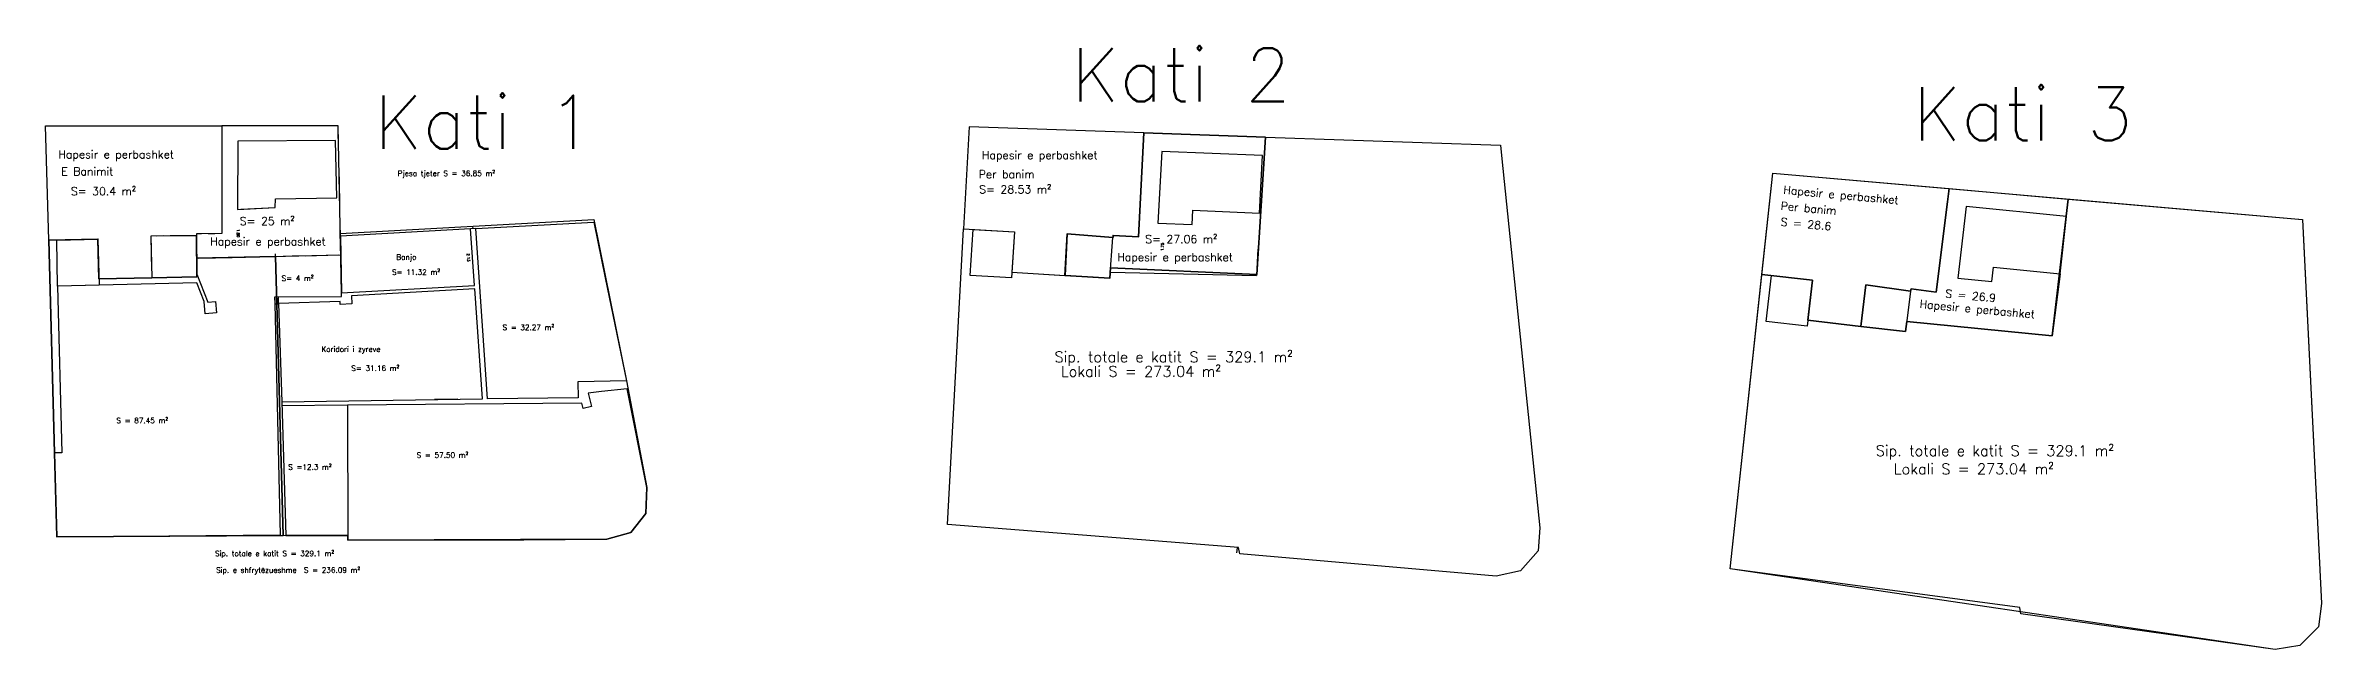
# Model space of a CAD drawing. Header units: metres. Extents: x 495 to 658, y 484 to 685.
# Drawn here: x 572.6 to 658, y 487.5 to 510.2 of the extents above; entities that cross this region are included whole.
import ezdxf

# ---------------------------------------------------------------- set-up
doc = ezdxf.new("R2010")
doc.units = ezdxf.units.M
doc.linetypes.add('CENTER', pattern=[2, 1.25, -0.25, 0.25, -0.25])
for name, color, linetype, lineweight in [('etazha1', 67, 'Continuous', 30), ('etazha2', 3, 'Continuous', 30), ('etazha2_banjo', 4, 'Continuous', 30), ('etazha3', 5, 'Continuous', 30), ('etazha3_banjo', 4, 'Continuous', 30), ('Lifti', 32, 'Continuous', 30), ('Shkalle_hapsire', 9, 'Continuous', 30)]:
    doc.layers.add(name, color=color, linetype=linetype, lineweight=lineweight)
doc.layers.add('etazha1_banjo', color=5, linetype='Continuous')
doc.layers.add('Etazha_label', color=1, linetype='Continuous')
doc.styles.get("Standard").update_dxf_attribs({"font": 'simplex.shx'})
doc.dimstyles.get("Standard").update_dxf_attribs({"dimtxt": 0.1, "dimasz": 0.18, "dimexe": 0.18, "dimexo": 0.0625, "dimgap": 0.09, "dimtad": 0, "dimzin": 0, "dimdsep": 46, "dimtxsty": 'Standard', "dimcen": 0.09, "dimse1": 1, "dimse2": 1, "dimsd1": 1, "dimsd2": 1, "dimadec": 0, "dimazin": 0, "dimtfac": 1, "dimtofl": 0, "dimtmove": 0, "dimatfit": 3, "dimfxl": 1, "dimtolj": 1, "dimtzin": 0, "dimarcsym": 0})

# ---------------------------------------------------------------- blocks, each defined once
blk = doc.blocks.new('*D105')
at = {"layer": 'Defpoints', "color": 0, "transparency": 16777216}
for p in [(588.419, 503.284), (588.573, 503.295, 81.576), (588.723, 501.175, 81.576)]:
    blk.add_point(p, dxfattribs=at)
at = {"color": 0, "transparency": 16777216, "insert": (588.494, 502.224), "char_height": 0.1, "attachment_point": 5, "rotation": 274.05591}
blk.add_mtext('\\A1;2.13', dxfattribs=at)
blk = doc.blocks.new('*D106')
at = {"layer": 'Defpoints', "color": 0, "transparency": 16777216}
for p in [(579.838, 504.029, 162.603), (579.881, 502.233, -0.268), (579.881, 502.233)]:
    blk.add_point(p, dxfattribs=at)
at = {"color": 0, "transparency": 16777216, "insert": (579.86, 503.131), "char_height": 0.1, "attachment_point": 5, "rotation": 271.36597}
blk.add_mtext('\\A1;1.80', dxfattribs=at)
blk = doc.blocks.new('*D107')
at = {"layer": 'Defpoints', "color": 0, "transparency": 16777216}
for p in [(614.346, 503.509, 89.964), (614.267, 501.756, 89.964), (614.474, 501.747)]:
    blk.add_point(p, dxfattribs=at)
at = {"color": 0, "transparency": 16777216, "insert": (614.513, 502.623), "char_height": 0.1, "attachment_point": 5, "rotation": 87.4201}
blk.add_mtext('\\A1;1.75', dxfattribs=at)

msp = doc.modelspace()

# ---------------------------------------------------------------- linework, layer by layer
at = {"color": 1, "elevation": -0.268, "flags": 128}
msp.add_lwpolyline([(579.251, 507.163), (579.248, 503.119), (578.3, 503.112), (578.299, 503.039), (576.582, 503.028), (576.617, 501.466), (574.636, 501.421), (574.602, 502.915), (573.053, 502.88), (572.753, 502.874), (572.635, 507.166), (579.251, 507.163)], dxfattribs=at)
at = {"color": 1, "linetype": 'CENTER', "elevation": 162.603, "flags": 128}
msp.add_lwpolyline([(583.705, 502.324), (583.611, 507.024), (583.608, 507.161), (579.251, 507.163), (579.248, 503.119), (578.3, 503.112), (578.299, 503.039), (576.582, 503.028), (576.617, 501.466), (578.31, 501.504), (578.308, 502.196), (583.705, 502.324)], dxfattribs=at)
at = {"color": 5, "flags": 128}
for points, elevation in [([(579.251, 507.163), (579.248, 503.119)], -0.268), ([(583.685, 503.127), (593.19, 503.648), (594.418, 497.604), (595.182, 493.597), (595.144, 492.62), (594.582, 491.914), (593.683, 491.656), (583.968, 491.628), (583.968, 491.799), (581.646, 491.796), (573.058, 491.754), (572.972, 494.893), (572.753, 502.874), (574.602, 502.915), (574.636, 501.421), (578.315, 501.504), (578.306, 502.196), (583.705, 502.324), (583.689, 503.128)], -0.268), ([(579.964, 504.036), (581.251, 504.101)], 162.603), ([(578.298, 503.039), (578.3, 503.039)], -0.268), ([(583.691, 503.028), (583.689, 503.128)], -0.268), ([(588.769, 503.306), (588.573, 503.295)], -0.268), ([(588.671, 503.3), (588.664, 503.4)], -0.268), ([(612.661, 502.978), (612.663, 502.978)], 89.964), ([(578.308, 502.196), (583.705, 502.324)], -0.268), ([(578.308, 502.196), (583.702, 502.324)], -0.268), ([(581.545, 491.824), (581.307, 500.483), (581.256, 502.366)], -0.268), ([(618.095, 502.538), (618.046, 501.553)], 89.964), ([(612.564, 501.671), (618.046, 501.553)], 89.964), ([(581.24, 500.481), (581.375, 500.485)], -0.268), ([(581.307, 500.483), (581.3, 500.745)], -0.268), ([(581.374, 500.502), (581.366, 500.746)], 81.308), ([(581.49, 496.809), (581.495, 496.665)], -0.268)]:
    msp.add_lwpolyline(points, dxfattribs=dict(at, elevation=elevation))
at = {"color": 2, "lineweight": 30, "elevation": 89.964, "flags": 128}
msp.add_lwpolyline([(607.264, 507.122), (607.057, 503.303), (608.967, 503.183), (608.873, 501.678), (610.852, 501.553), (610.95, 503.113), (612.661, 502.978), (612.663, 502.978), (612.669, 503.05), (613.622, 503.005), (613.823, 506.894), (607.264, 507.122)], dxfattribs=at)
at = {"color": 2, "flags": 128}
for points, elevation in [([(607.057, 503.303), (608.967, 503.183), (608.873, 501.678), (610.865, 501.553), (612.544, 501.447), (612.573, 501.832), (618.05, 501.585), (618.377, 506.737), (627.192, 506.431), (627.244, 505.929), (628.665, 492.087), (628.601, 491.217), (627.939, 490.472), (627.027, 490.277), (617.421, 491.107), (617.373, 491.345), (606.455, 492.209), (607.057, 503.303)], 89.964), ([(578.306, 502.196), (583.705, 502.324)], 162.603)]:
    msp.add_lwpolyline(points, dxfattribs=dict(at, elevation=elevation))
at = {"color": 1, "lineweight": 35, "elevation": 89.964, "flags": 128}
msp.add_lwpolyline([(618.377, 506.737), (618.05, 501.585), (612.573, 501.832), (612.544, 501.447), (610.865, 501.553), (610.95, 503.113), (612.661, 502.978), (612.663, 502.978), (612.669, 503.05), (613.622, 503.005), (613.823, 506.894), (618.377, 506.737)], dxfattribs=at)
at = {"color": 5, "flags": 128}
msp.add_lwpolyline([(637.406, 505.393), (657.269, 503.645), (657.978, 489.243), (657.868, 488.378), (657.168, 487.669), (656.247, 487.523), (635.806, 490.544)], close=True, dxfattribs=at)
at = {"color": 2, "lineweight": 30, "flags": 128}
msp.add_lwpolyline([(644.012, 504.812), (643.527, 500.925), (642.594, 501.046), (642.572, 500.967), (640.887, 501.196), (640.706, 499.641), (638.723, 499.871), (638.897, 501.369), (636.996, 501.59), (637.406, 505.393)], close=True, dxfattribs=at)
at = {"color": 2, "flags": 128}
msp.add_lwpolyline([(636.996, 501.59), (638.897, 501.369), (638.723, 499.871), (640.706, 499.641), (642.377, 499.446), (642.426, 499.829), (647.883, 499.292), (648.482, 504.418), (657.269, 503.645), (657.294, 503.141), (657.978, 489.243), (657.868, 488.378), (657.168, 487.669), (656.247, 487.523), (646.698, 488.861), (646.663, 489.102), (635.806, 490.544), (636.996, 501.59)], dxfattribs=at)
at = {"color": 1, "lineweight": 30, "flags": 128}
msp.add_lwpolyline([(648.482, 504.418), (647.883, 499.292), (642.426, 499.829), (642.377, 499.446), (640.706, 499.641), (640.887, 501.196), (642.572, 500.967), (642.594, 501.046), (643.527, 500.925), (643.95, 504.315), (644.012, 504.812), (648.482, 504.418)], dxfattribs=at)
at = {"color": 3, "lineweight": 35, "elevation": -0.268, "flags": 128}
msp.add_lwpolyline([(578.306, 502.196), (581.258, 502.266), (581.307, 500.485), (581.546, 491.795), (573.058, 491.754), (572.972, 494.893), (572.753, 502.874), (574.602, 502.915), (574.636, 501.421), (576.617, 501.466), (578.315, 501.504), (578.306, 502.196)], dxfattribs=at)
at = {"color": 5, "flags": 128}
for points in [[(644.346, 501.449), (645.623, 501.323)], [(648.176, 501.613), (647.883, 499.292)], [(642.426, 499.829), (647.883, 499.292)]]:
    msp.add_lwpolyline(points, dxfattribs=at)
at = {"elevation": -0.268, "flags": 128}
msp.add_lwpolyline([(587.226, 496.907), (588.092, 496.921)], dxfattribs=at)
at = {"layer": 'etazha1', "color": 2, "flags": 128}
for points, elevation in [([(583.608, 507.161), (579.251, 507.163), (579.248, 503.119), (578.3, 503.112), (578.309, 501.599), (578.722, 500.548), (579.014, 500.569), (579.05, 500.153), (578.626, 500.115), (578.586, 500.571), (578.311, 501.269), (573.088, 501.151), (573.244, 494.901), (572.972, 494.893), (573.058, 491.754), (581.445, 491.824), (581.24, 500.481), (581.234, 500.745), (583.737, 500.763), (583.733, 500.902)], -0.268), ([(588.769, 503.306), (593.196, 503.548), (593.625, 501.46), (594.418, 497.604), (592.594, 497.557), (592.602, 496.964), (589.205, 496.92)], -0.268), ([(581.374, 500.502), (581.49, 496.809), (589.02, 496.927), (588.73, 501.045), (584.105, 500.787), (584.122, 500.485), (583.689, 500.457), (583.685, 500.575)], 81.308)]:
    msp.add_lwpolyline(points, close=True, dxfattribs=dict(at, elevation=elevation))
at = {"layer": 'etazha1', "elevation": 81.308, "flags": 128}
msp.add_lwpolyline([(581.374, 500.502), (581.49, 496.809), (589.02, 496.927), (588.73, 501.045), (584.105, 500.787), (584.122, 500.485), (583.689, 500.457), (583.685, 500.575)], close=True, dxfattribs=at)
at = {"layer": 'etazha1', "color": 2, "elevation": -0.268, "flags": 128}
for points in [[(581.49, 496.809), (581.646, 491.796)], [(581.646, 491.796), (583.968, 491.799)]]:
    msp.add_lwpolyline(points, dxfattribs=at)
at = {"layer": 'etazha1', "color": 2, "flags": 128}
msp.add_lwpolyline([(593.486, 497.195), (592.987, 497.141), (593.111, 496.64), (592.799, 496.557), (592.744, 496.766), (583.961, 496.687), (583.968, 491.628), (590.574, 491.637), (593.683, 491.656), (594.582, 491.914), (595.144, 492.62), (595.182, 493.597), (594.441, 497.299)], close=True, dxfattribs=at)
at = {"layer": 'etazha1', "flags": 128}
for points, elevation in [([(587.226, 496.907), (588.095, 496.921)], 162.603), ([(583.961, 496.687), (581.495, 496.665)], -0.268)]:
    msp.add_lwpolyline(points, dxfattribs=dict(at, elevation=elevation))
at = {"layer": 'etazha1_banjo', "elevation": -0.268, "flags": 128}
msp.add_lwpolyline([(583.691, 503.028), (583.733, 500.902), (588.723, 501.175), (588.573, 503.295)], close=True, dxfattribs=at)
at = {"layer": 'etazha2', "flags": 128}
msp.add_lwpolyline([(617.305, 491.142), (617.325, 491.332)], dxfattribs=at)
at = {"layer": 'etazha2_banjo', "flags": 128}
for points, elevation in [([(573.088, 501.151), (573.053, 502.88), (574.602, 502.915), (574.641, 501.186)], -0.268), ([(607.309, 501.554), (607.42, 503.28), (608.967, 503.183), (608.859, 501.456)], 89.964)]:
    msp.add_lwpolyline(points, close=True, dxfattribs=dict(at, elevation=elevation))
at = {"layer": 'etazha3', "flags": 128}
msp.add_lwpolyline([(642.572, 500.967), (640.887, 501.196)], dxfattribs=at)
at = {"layer": 'etazha3_banjo', "flags": 128}
msp.add_lwpolyline([(637.155, 499.83), (637.358, 501.548), (638.897, 501.369), (638.698, 499.651)], close=True, dxfattribs=at)
at = {"layer": 'Lifti', "flags": 128}
for points, elevation in [([(578.298, 503.039), (576.582, 503.028), (576.617, 501.466), (578.315, 501.504)], -0.268), ([(612.661, 502.978), (610.95, 503.113), (610.852, 501.553), (612.547, 501.447)], 89.964)]:
    msp.add_lwpolyline(points, close=True, dxfattribs=dict(at, elevation=elevation))
msp.add_lwpolyline([(640.887, 501.196), (642.572, 500.967), (642.377, 499.446), (640.706, 499.641)], close=True, dxfattribs=at)
at = {"layer": 'Shkalle_hapsire', "flags": 128}
for points, elevation in [([(583.554, 504.468), (583.511, 506.607), (579.841, 506.586), (579.838, 504.029), (581.251, 504.101), (581.255, 504.422)], 162.603), ([(614.5, 506.205), (614.346, 503.509), (615.627, 503.456), (615.655, 503.994), (618.162, 503.89), (618.273, 506.048)], 89.964)]:
    msp.add_lwpolyline(points, close=True, dxfattribs=dict(at, elevation=elevation))
msp.add_lwpolyline([(644.653, 504.131), (644.346, 501.449), (645.623, 501.323), (645.681, 501.859), (648.178, 501.613), (648.411, 503.761)], close=True, dxfattribs=at)

# ---------------------------------------------------------------- texts
at = {"layer": 'Etazha_label', "attachment_point": 1}
for s, width, insert, char_height in [('Kati 2', 15.31368, (611.101, 510.079), 2), ('Kati 3', 15.31368, (642.665, 508.611), 2), ('Kati 1', 15.31368, (584.965, 508.304), 2), ('Hapesir e perbashket', 8.47649, (573.117, 506.242), 0.3), ('Hapesir e perbashket', 8.47649, (607.748, 506.216), 0.3), ('E Banimit', 8.47649, (573.224, 505.604), 0.3), ('Pjesa tjeter S = 36.85 m²', 15.31368, (585.84, 505.48), 0.2), ('Per banim', 8.47649, (607.627, 505.495), 0.3), ('S= 30.4 m²', 8.47649, (573.585, 504.86), 0.3), ('S= 28.53 m²', 8.47649, (607.645, 504.929), 0.3), ('S= 25 m²', 8.47649, (579.917, 503.741), 0.3), ('Hapesir e perbashket', 4.87683, (578.809, 502.976), 0.3), ('S= 27.06 m²', 8.47649, (613.871, 503.065), 0.3), ('Banjo', 15.31368, (585.789, 502.342), 0.2), ('Hapesir e perbashket', 8.47649, (612.824, 502.391), 0.3), ('S= 4 m²', 15.31368, (581.488, 501.544), 0.2), ('S= 11.32 m²', 15.31368, (585.629, 501.776), 0.2), (' S = 32.27 m²', 15.31368, (589.635, 499.703), 0.2), ('Koridori i zyreve', 15.31368, (582.981, 498.887), 0.2), ('Sip. totale e katit S = 329.1 m²', 15.31368, (610.47, 498.697), 0.4), ('S= 31.16 m²', 15.31368, (584.101, 498.171), 0.2), ('Lokali S = 273.04 m²', 15.31368, (610.708, 498.153), 0.4), (' S = 87.45 m²', 15.31368, (575.156, 496.21), 0.2), ('Sip. totale e katit S = 329.1 m²', 15.31368, (641.264, 495.177), 0.4), (' S =12.3 m²', 15.31368, (581.598, 494.466), 0.2), (' S = 57.50 m²', 15.31368, (586.415, 494.915), 0.2), ('Lokali S = 273.04 m²', 15.31368, (641.939, 494.495), 0.4), ('Sip. totale e katit S = 329.1 m²', 15.31368, (578.99, 491.223), 0.2), ('Sip. e shfrytëzueshme  S = 236.09 m²', 15.31368, (579.033, 490.602), 0.2)]:
    msp.add_mtext_dynamic_manual_height_columns(s, width=width, gutter_width=1, heights=[0], dxfattribs=dict(at, insert=insert, char_height=char_height))
at = {"layer": 'Etazha_label', "char_height": 0.3, "attachment_point": 1, "rotation": 354.7783}
for s, insert in [('Hapesir e perbashket', (637.818, 504.916)), ('S = 28.6', (637.715, 503.715)), ('Per banim', (637.715, 504.315)), ('S = 26.9', (643.887, 501.026)), ('Hapesir e perbashket', (642.925, 500.635))]:
    msp.add_mtext_dynamic_manual_height_columns(s, width=8.47649, gutter_width=1, heights=[0], dxfattribs=dict(at, insert=insert))

# ---------------------------------------------------------------- dimensions: what is measured, and where the dimension line sits
at = {"color": 5}
for p1, p2, distance, picture, middle in [((579.838, 504.029, 162.603), (579.881, 502.233, -0.268), 0, '*D106', (579.86, 503.131)), ((588.723, 501.175, -0.268), (588.573, 503.295, -0.268), 0.155, '*D105', (588.494, 502.224, -81.844)), ((614.346, 503.509, 89.964), (614.267, 501.756, 89.964), 0.207, '*D107', (614.513, 502.623))]:
    dim = msp.add_aligned_dim(p1=p1, p2=p2, distance=distance, dimstyle='Standard', dxfattribs=at)
    dim.commit()
    dim.dimension.update_dxf_attribs({"geometry": picture, "text_midpoint": middle})

doc.saveas('drawing.dxf')
